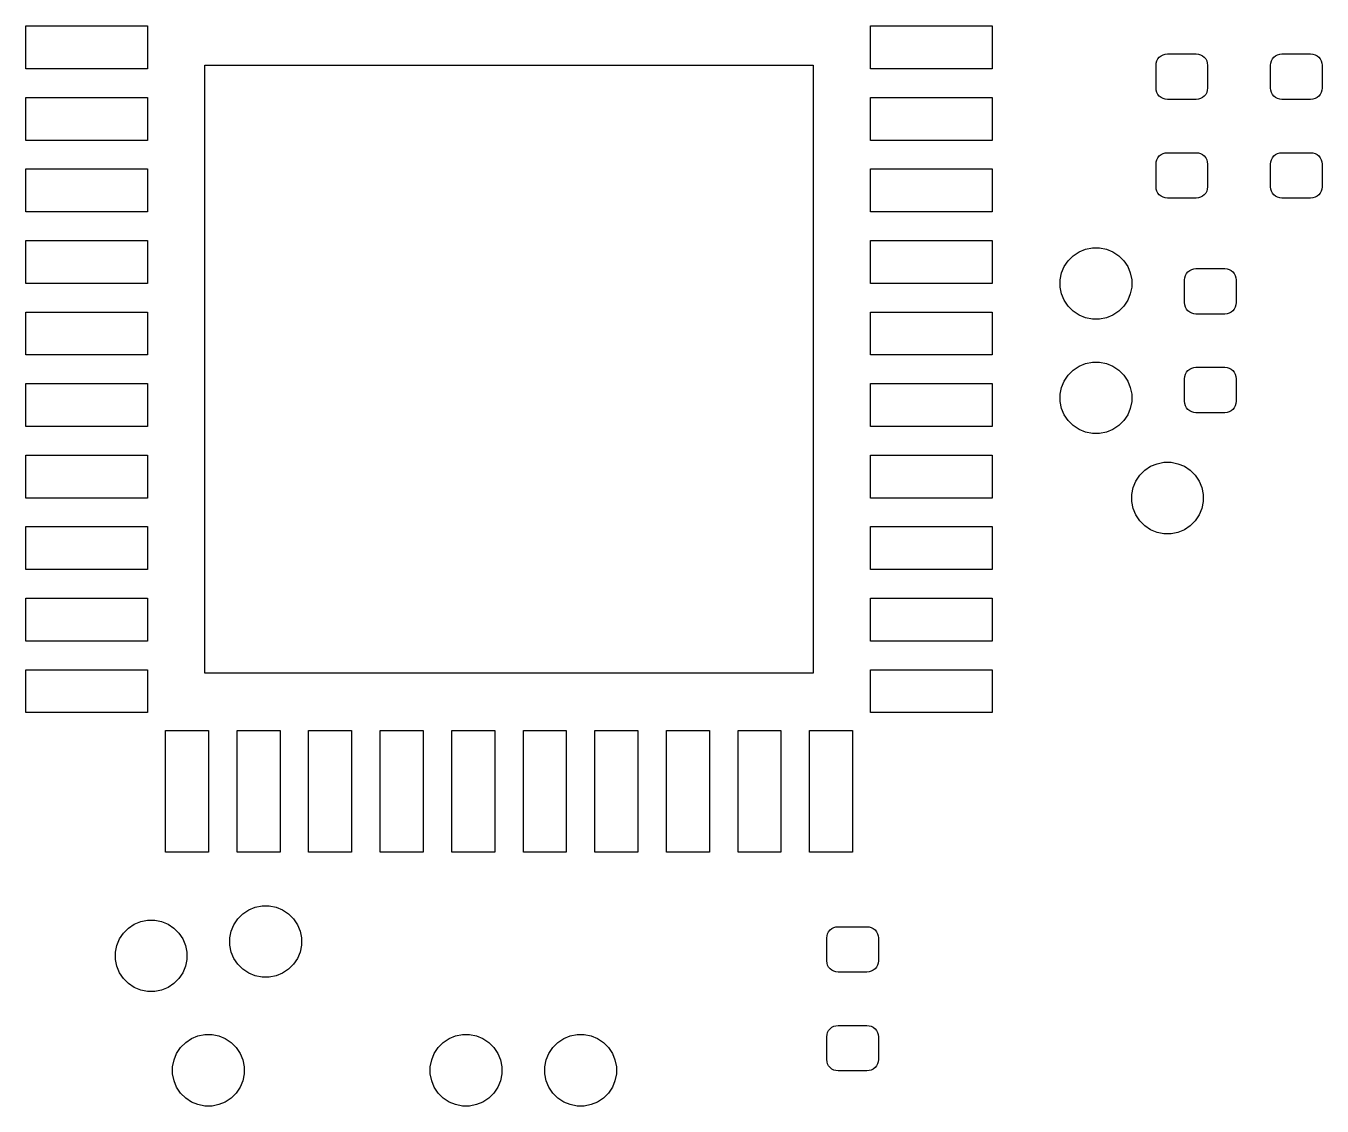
# Model space of a CAD drawing. Extents: x 168.7 to 194.2, y -134.1 to -106.2.
# Drawn here: x 185.12 to 194.18, y -118.65 to -111.1 of the extents above; entities that cross this region are included whole.
import ezdxf

# ---------------------------------------------------------------- set-up
doc = ezdxf.new("R2010")
doc.units = 0
doc.layers.add('BLACK', color=7, linetype='CONTINUOUS')

msp = doc.modelspace()

# ---------------------------------------------------------------- linework, layer by layer
at = {"layer": 'BLACK', "linetype": 'CONTINUOUS'}
for p, q in [((185.125, -111.4), (185.125, -111.1)), ((185.125, -111.1), (185.975, -111.1)), ((185.975, -111.1), (185.975, -111.4)), ((191.025, -111.4), (191.025, -111.1)), ((191.025, -111.1), (191.875, -111.1)), ((191.875, -111.1), (191.875, -111.4)), ((186.375, -115.625), (186.375, -111.375)), ((186.375, -111.375), (190.625, -111.375)), ((190.625, -111.375), (190.625, -115.625)), ((193.02, -111.375), (193.022, -111.36)), ((193.02, -111.534), (193.02, -111.375)), ((193.022, -111.36), (193.026, -111.345)), ((193.026, -111.345), (193.033, -111.331)), ((193.033, -111.331), (193.043, -111.319)), ((193.043, -111.319), (193.055, -111.309)), ((193.055, -111.309), (193.069, -111.302)), ((193.069, -111.302), (193.084, -111.298)), ((193.084, -111.298), (193.099, -111.296)), ((193.099, -111.296), (193.3, -111.296)), ((193.3, -111.296), (193.316, -111.298)), ((193.316, -111.298), (193.331, -111.302)), ((193.331, -111.302), (193.345, -111.309)), ((193.345, -111.309), (193.357, -111.319)), ((193.357, -111.319), (193.367, -111.331)), ((193.367, -111.331), (193.374, -111.345)), ((193.374, -111.345), (193.378, -111.36)), ((193.378, -111.36), (193.38, -111.375)), ((193.38, -111.375), (193.38, -111.534)), ((193.82, -111.375), (193.822, -111.36)), ((193.82, -111.534), (193.82, -111.375)), ((193.822, -111.36), (193.826, -111.345)), ((193.826, -111.345), (193.833, -111.331)), ((193.833, -111.331), (193.843, -111.319)), ((193.843, -111.319), (193.855, -111.309)), ((193.855, -111.309), (193.869, -111.302)), ((193.869, -111.302), (193.884, -111.298)), ((193.884, -111.298), (193.899, -111.296)), ((193.899, -111.296), (194.1, -111.296)), ((194.1, -111.296), (194.116, -111.298)), ((194.116, -111.298), (194.131, -111.302)), ((194.131, -111.302), (194.145, -111.309)), ((194.145, -111.309), (194.157, -111.319)), ((194.157, -111.319), (194.167, -111.331)), ((194.167, -111.331), (194.174, -111.345)), ((194.174, -111.345), (194.178, -111.36)), ((194.178, -111.36), (194.18, -111.375)), ((194.18, -111.375), (194.18, -111.534)), ((185.975, -111.4), (185.125, -111.4)), ((191.875, -111.4), (191.025, -111.4)), ((193.022, -111.55), (193.02, -111.534)), ((193.026, -111.565), (193.022, -111.55)), ((193.378, -111.55), (193.374, -111.565)), ((193.38, -111.534), (193.378, -111.55)), ((193.822, -111.55), (193.82, -111.534)), ((193.826, -111.565), (193.822, -111.55)), ((194.178, -111.55), (194.174, -111.565)), ((194.18, -111.534), (194.178, -111.55)), ((185.125, -111.9), (185.125, -111.6)), ((185.125, -111.6), (185.975, -111.6)), ((185.975, -111.6), (185.975, -111.9)), ((191.025, -111.9), (191.025, -111.6)), ((191.025, -111.6), (191.875, -111.6)), ((191.875, -111.6), (191.875, -111.9)), ((193.033, -111.579), (193.026, -111.565)), ((193.043, -111.591), (193.033, -111.579)), ((193.055, -111.601), (193.043, -111.591)), ((193.069, -111.608), (193.055, -111.601)), ((193.084, -111.612), (193.069, -111.608)), ((193.099, -111.614), (193.084, -111.612)), ((193.3, -111.614), (193.099, -111.614)), ((193.316, -111.612), (193.3, -111.614)), ((193.331, -111.608), (193.316, -111.612)), ((193.345, -111.601), (193.331, -111.608)), ((193.357, -111.591), (193.345, -111.601)), ((193.367, -111.579), (193.357, -111.591)), ((193.374, -111.565), (193.367, -111.579)), ((193.833, -111.579), (193.826, -111.565)), ((193.843, -111.591), (193.833, -111.579)), ((193.855, -111.601), (193.843, -111.591)), ((193.869, -111.608), (193.855, -111.601)), ((193.884, -111.612), (193.869, -111.608)), ((193.899, -111.614), (193.884, -111.612)), ((194.1, -111.614), (193.899, -111.614)), ((194.116, -111.612), (194.1, -111.614)), ((194.131, -111.608), (194.116, -111.612)), ((194.145, -111.601), (194.131, -111.608)), ((194.157, -111.591), (194.145, -111.601)), ((194.167, -111.579), (194.157, -111.591)), ((194.174, -111.565), (194.167, -111.579)), ((185.975, -111.9), (185.125, -111.9)), ((191.875, -111.9), (191.025, -111.9)), ((193.033, -112.021), (193.043, -112.009)), ((193.043, -112.009), (193.055, -111.999)), ((193.055, -111.999), (193.069, -111.992)), ((193.069, -111.992), (193.084, -111.988)), ((193.084, -111.988), (193.099, -111.986)), ((193.099, -111.986), (193.3, -111.986)), ((193.3, -111.986), (193.316, -111.988)), ((193.316, -111.988), (193.331, -111.992)), ((193.331, -111.992), (193.345, -111.999)), ((193.345, -111.999), (193.357, -112.009)), ((193.357, -112.009), (193.367, -112.021)), ((193.833, -112.021), (193.843, -112.009)), ((193.843, -112.009), (193.855, -111.999)), ((193.855, -111.999), (193.869, -111.992)), ((193.869, -111.992), (193.884, -111.988)), ((193.884, -111.988), (193.899, -111.986)), ((193.899, -111.986), (194.1, -111.986)), ((194.1, -111.986), (194.116, -111.988)), ((194.116, -111.988), (194.131, -111.992)), ((194.131, -111.992), (194.145, -111.999)), ((194.145, -111.999), (194.157, -112.009)), ((194.157, -112.009), (194.167, -112.021)), ((185.125, -112.4), (185.125, -112.1)), ((185.125, -112.1), (185.975, -112.1)), ((185.975, -112.1), (185.975, -112.4)), ((191.025, -112.4), (191.025, -112.1)), ((191.025, -112.1), (191.875, -112.1)), ((191.875, -112.1), (191.875, -112.4)), ((193.02, -112.066), (193.022, -112.05)), ((193.02, -112.224), (193.02, -112.066)), ((193.022, -112.05), (193.026, -112.035)), ((193.026, -112.035), (193.033, -112.021)), ((193.367, -112.021), (193.374, -112.035)), ((193.374, -112.035), (193.378, -112.05)), ((193.378, -112.05), (193.38, -112.066)), ((193.38, -112.066), (193.38, -112.224)), ((193.82, -112.066), (193.822, -112.05)), ((193.82, -112.224), (193.82, -112.066)), ((193.822, -112.05), (193.826, -112.035)), ((193.826, -112.035), (193.833, -112.021)), ((194.167, -112.021), (194.174, -112.035)), ((194.174, -112.035), (194.178, -112.05)), ((194.178, -112.05), (194.18, -112.066)), ((194.18, -112.066), (194.18, -112.224)), ((193.022, -112.24), (193.02, -112.224)), ((193.026, -112.255), (193.022, -112.24)), ((193.033, -112.269), (193.026, -112.255)), ((193.043, -112.281), (193.033, -112.269)), ((193.055, -112.291), (193.043, -112.281)), ((193.357, -112.281), (193.345, -112.291)), ((193.367, -112.269), (193.357, -112.281)), ((193.374, -112.255), (193.367, -112.269)), ((193.378, -112.24), (193.374, -112.255)), ((193.38, -112.224), (193.378, -112.24)), ((193.822, -112.24), (193.82, -112.224)), ((193.826, -112.255), (193.822, -112.24)), ((193.833, -112.269), (193.826, -112.255)), ((193.843, -112.281), (193.833, -112.269)), ((193.855, -112.291), (193.843, -112.281)), ((194.157, -112.281), (194.145, -112.291)), ((194.167, -112.269), (194.157, -112.281)), ((194.174, -112.255), (194.167, -112.269)), ((194.178, -112.24), (194.174, -112.255)), ((194.18, -112.224), (194.178, -112.24)), ((193.069, -112.298), (193.055, -112.291)), ((193.084, -112.302), (193.069, -112.298)), ((193.099, -112.304), (193.084, -112.302)), ((193.3, -112.304), (193.099, -112.304)), ((193.316, -112.302), (193.3, -112.304)), ((193.331, -112.298), (193.316, -112.302)), ((193.345, -112.291), (193.331, -112.298)), ((193.869, -112.298), (193.855, -112.291)), ((193.884, -112.302), (193.869, -112.298)), ((193.899, -112.304), (193.884, -112.302)), ((194.1, -112.304), (193.899, -112.304)), ((194.116, -112.302), (194.1, -112.304)), ((194.131, -112.298), (194.116, -112.302)), ((194.145, -112.291), (194.131, -112.298)), ((185.975, -112.4), (185.125, -112.4)), ((191.875, -112.4), (191.025, -112.4)), ((185.125, -112.9), (185.125, -112.6)), ((185.125, -112.6), (185.975, -112.6)), ((185.975, -112.6), (185.975, -112.9)), ((191.025, -112.9), (191.025, -112.6)), ((191.025, -112.6), (191.875, -112.6)), ((191.875, -112.6), (191.875, -112.9)), ((192.406, -112.741), (192.441, -112.706)), ((192.441, -112.706), (192.482, -112.678)), ((192.482, -112.678), (192.527, -112.66)), ((192.527, -112.66), (192.575, -112.65)), ((192.575, -112.65), (192.625, -112.65)), ((192.625, -112.65), (192.673, -112.66)), ((192.673, -112.66), (192.718, -112.678)), ((192.718, -112.678), (192.759, -112.706)), ((192.759, -112.706), (192.794, -112.741)), ((192.36, -112.827), (192.378, -112.782)), ((192.378, -112.782), (192.406, -112.741)), ((192.794, -112.741), (192.822, -112.782)), ((192.822, -112.782), (192.84, -112.827)), ((193.233, -112.831), (193.243, -112.819)), ((193.243, -112.819), (193.255, -112.809)), ((193.255, -112.809), (193.269, -112.802)), ((193.269, -112.802), (193.284, -112.798)), ((193.284, -112.798), (193.299, -112.796)), ((193.299, -112.796), (193.5, -112.796)), ((193.5, -112.796), (193.516, -112.798)), ((193.516, -112.798), (193.531, -112.802)), ((193.531, -112.802), (193.545, -112.809)), ((193.545, -112.809), (193.557, -112.819)), ((193.557, -112.819), (193.567, -112.831)), ((185.975, -112.9), (185.125, -112.9)), ((191.875, -112.9), (191.025, -112.9)), ((192.35, -112.875), (192.36, -112.827)), ((192.35, -112.925), (192.35, -112.875)), ((192.84, -112.827), (192.85, -112.875)), ((192.85, -112.875), (192.85, -112.925)), ((193.22, -112.875), (193.222, -112.86)), ((193.22, -113.034), (193.22, -112.875)), ((193.222, -112.86), (193.226, -112.845)), ((193.226, -112.845), (193.233, -112.831)), ((193.567, -112.831), (193.574, -112.845)), ((193.574, -112.845), (193.578, -112.86)), ((193.578, -112.86), (193.58, -112.875)), ((193.58, -112.875), (193.58, -113.034)), ((192.36, -112.973), (192.35, -112.925)), ((192.378, -113.018), (192.36, -112.973)), ((192.84, -112.973), (192.822, -113.018)), ((192.85, -112.925), (192.84, -112.973)), ((192.406, -113.059), (192.378, -113.018)), ((192.441, -113.094), (192.406, -113.059)), ((192.482, -113.122), (192.441, -113.094)), ((192.759, -113.094), (192.718, -113.122)), ((192.794, -113.059), (192.759, -113.094)), ((192.822, -113.018), (192.794, -113.059)), ((193.222, -113.05), (193.22, -113.034)), ((193.226, -113.065), (193.222, -113.05)), ((193.233, -113.079), (193.226, -113.065)), ((193.243, -113.091), (193.233, -113.079)), ((193.255, -113.101), (193.243, -113.091)), ((193.557, -113.091), (193.545, -113.101)), ((193.567, -113.079), (193.557, -113.091)), ((193.574, -113.065), (193.567, -113.079)), ((193.578, -113.05), (193.574, -113.065)), ((193.58, -113.034), (193.578, -113.05)), ((185.125, -113.4), (185.125, -113.1)), ((185.125, -113.1), (185.975, -113.1)), ((185.975, -113.1), (185.975, -113.4)), ((191.025, -113.4), (191.025, -113.1)), ((191.025, -113.1), (191.875, -113.1)), ((191.875, -113.1), (191.875, -113.4)), ((192.527, -113.14), (192.482, -113.122)), ((192.575, -113.15), (192.527, -113.14)), ((192.625, -113.15), (192.575, -113.15)), ((192.673, -113.14), (192.625, -113.15)), ((192.718, -113.122), (192.673, -113.14)), ((193.269, -113.108), (193.255, -113.101)), ((193.284, -113.112), (193.269, -113.108)), ((193.299, -113.114), (193.284, -113.112)), ((193.5, -113.114), (193.299, -113.114)), ((193.516, -113.112), (193.5, -113.114)), ((193.531, -113.108), (193.516, -113.112)), ((193.545, -113.101), (193.531, -113.108)), ((185.975, -113.4), (185.125, -113.4)), ((191.875, -113.4), (191.025, -113.4)), ((192.527, -113.46), (192.575, -113.45)), ((192.575, -113.45), (192.625, -113.45)), ((192.625, -113.45), (192.673, -113.46)), ((192.378, -113.582), (192.406, -113.541)), ((192.406, -113.541), (192.441, -113.506)), ((192.441, -113.506), (192.482, -113.478)), ((192.482, -113.478), (192.527, -113.46)), ((192.673, -113.46), (192.718, -113.478)), ((192.718, -113.478), (192.759, -113.506)), ((192.759, -113.506), (192.794, -113.541)), ((192.794, -113.541), (192.822, -113.582)), ((193.222, -113.55), (193.226, -113.535)), ((193.226, -113.535), (193.233, -113.521)), ((193.233, -113.521), (193.243, -113.509)), ((193.243, -113.509), (193.255, -113.499)), ((193.255, -113.499), (193.269, -113.492)), ((193.269, -113.492), (193.284, -113.488)), ((193.284, -113.488), (193.299, -113.486)), ((193.299, -113.486), (193.5, -113.486)), ((193.5, -113.486), (193.516, -113.488)), ((193.516, -113.488), (193.531, -113.492)), ((193.531, -113.492), (193.545, -113.499)), ((193.545, -113.499), (193.557, -113.509)), ((193.557, -113.509), (193.567, -113.521)), ((193.567, -113.521), (193.574, -113.535)), ((193.574, -113.535), (193.578, -113.55)), ((185.125, -113.9), (185.125, -113.6)), ((185.125, -113.6), (185.975, -113.6)), ((185.975, -113.6), (185.975, -113.9)), ((191.025, -113.9), (191.025, -113.6)), ((191.025, -113.6), (191.875, -113.6)), ((191.875, -113.6), (191.875, -113.9)), ((192.35, -113.675), (192.36, -113.627)), ((192.36, -113.627), (192.378, -113.582)), ((192.822, -113.582), (192.84, -113.627)), ((192.84, -113.627), (192.85, -113.675)), ((193.22, -113.566), (193.222, -113.55)), ((193.22, -113.724), (193.22, -113.566)), ((193.578, -113.55), (193.58, -113.566)), ((193.58, -113.566), (193.58, -113.724)), ((192.35, -113.725), (192.35, -113.675)), ((192.36, -113.773), (192.35, -113.725)), ((192.85, -113.725), (192.84, -113.773)), ((192.85, -113.675), (192.85, -113.725)), ((193.222, -113.74), (193.22, -113.724)), ((193.58, -113.724), (193.578, -113.74)), ((192.378, -113.818), (192.36, -113.773)), ((192.406, -113.859), (192.378, -113.818)), ((192.822, -113.818), (192.794, -113.859)), ((192.84, -113.773), (192.822, -113.818)), ((193.226, -113.755), (193.222, -113.74)), ((193.233, -113.769), (193.226, -113.755)), ((193.243, -113.781), (193.233, -113.769)), ((193.255, -113.791), (193.243, -113.781)), ((193.269, -113.798), (193.255, -113.791)), ((193.284, -113.802), (193.269, -113.798)), ((193.299, -113.804), (193.284, -113.802)), ((193.5, -113.804), (193.299, -113.804)), ((193.516, -113.802), (193.5, -113.804)), ((193.531, -113.798), (193.516, -113.802)), ((193.545, -113.791), (193.531, -113.798)), ((193.557, -113.781), (193.545, -113.791)), ((193.567, -113.769), (193.557, -113.781)), ((193.574, -113.755), (193.567, -113.769)), ((193.578, -113.74), (193.574, -113.755)), ((185.975, -113.9), (185.125, -113.9)), ((191.875, -113.9), (191.025, -113.9)), ((192.441, -113.894), (192.406, -113.859)), ((192.482, -113.922), (192.441, -113.894)), ((192.759, -113.894), (192.718, -113.922)), ((192.794, -113.859), (192.759, -113.894)), ((192.527, -113.94), (192.482, -113.922)), ((192.575, -113.95), (192.527, -113.94)), ((192.625, -113.95), (192.575, -113.95)), ((192.673, -113.94), (192.625, -113.95)), ((192.718, -113.922), (192.673, -113.94)), ((185.125, -114.4), (185.125, -114.1)), ((185.125, -114.1), (185.975, -114.1)), ((185.975, -114.1), (185.975, -114.4)), ((191.025, -114.4), (191.025, -114.1)), ((191.025, -114.1), (191.875, -114.1)), ((191.875, -114.1), (191.875, -114.4)), ((192.941, -114.206), (192.982, -114.178)), ((192.982, -114.178), (193.027, -114.16)), ((193.027, -114.16), (193.075, -114.15)), ((193.075, -114.15), (193.125, -114.15)), ((193.125, -114.15), (193.173, -114.16)), ((193.173, -114.16), (193.218, -114.178)), ((193.218, -114.178), (193.259, -114.206)), ((192.878, -114.282), (192.906, -114.241)), ((192.906, -114.241), (192.941, -114.206)), ((193.259, -114.206), (193.294, -114.241)), ((193.294, -114.241), (193.322, -114.282)), ((192.85, -114.375), (192.86, -114.327)), ((192.86, -114.327), (192.878, -114.282)), ((193.322, -114.282), (193.34, -114.327)), ((193.34, -114.327), (193.35, -114.375)), ((185.975, -114.4), (185.125, -114.4)), ((191.875, -114.4), (191.025, -114.4)), ((192.85, -114.425), (192.85, -114.375)), ((192.86, -114.473), (192.85, -114.425)), ((193.35, -114.425), (193.34, -114.473)), ((193.35, -114.375), (193.35, -114.425)), ((192.878, -114.518), (192.86, -114.473)), ((192.906, -114.559), (192.878, -114.518)), ((193.322, -114.518), (193.294, -114.559)), ((193.34, -114.473), (193.322, -114.518)), ((185.125, -114.9), (185.125, -114.6)), ((185.125, -114.6), (185.975, -114.6)), ((185.975, -114.6), (185.975, -114.9)), ((191.025, -114.9), (191.025, -114.6)), ((191.025, -114.6), (191.875, -114.6)), ((191.875, -114.6), (191.875, -114.9)), ((192.941, -114.594), (192.906, -114.559)), ((192.982, -114.622), (192.941, -114.594)), ((193.027, -114.64), (192.982, -114.622)), ((193.218, -114.622), (193.173, -114.64)), ((193.259, -114.594), (193.218, -114.622)), ((193.294, -114.559), (193.259, -114.594)), ((193.075, -114.65), (193.027, -114.64)), ((193.125, -114.65), (193.075, -114.65)), ((193.173, -114.64), (193.125, -114.65)), ((185.975, -114.9), (185.125, -114.9)), ((191.875, -114.9), (191.025, -114.9)), ((185.125, -115.4), (185.125, -115.1)), ((185.125, -115.1), (185.975, -115.1)), ((185.975, -115.1), (185.975, -115.4)), ((191.025, -115.4), (191.025, -115.1)), ((191.025, -115.1), (191.875, -115.1)), ((191.875, -115.1), (191.875, -115.4)), ((185.975, -115.4), (185.125, -115.4)), ((191.875, -115.4), (191.025, -115.4)), ((185.125, -115.9), (185.125, -115.6)), ((185.125, -115.6), (185.975, -115.6)), ((185.975, -115.6), (185.975, -115.9)), ((190.625, -115.625), (186.375, -115.625)), ((191.025, -115.9), (191.025, -115.6)), ((191.025, -115.6), (191.875, -115.6)), ((191.875, -115.6), (191.875, -115.9)), ((185.975, -115.9), (185.125, -115.9)), ((191.875, -115.9), (191.025, -115.9)), ((186.1, -116.875), (186.1, -116.025)), ((186.1, -116.025), (186.4, -116.025)), ((186.4, -116.025), (186.4, -116.875)), ((186.6, -116.875), (186.6, -116.025)), ((186.6, -116.025), (186.9, -116.025)), ((186.9, -116.025), (186.9, -116.875)), ((187.1, -116.875), (187.1, -116.025)), ((187.1, -116.025), (187.4, -116.025)), ((187.4, -116.025), (187.4, -116.875)), ((187.6, -116.875), (187.6, -116.025)), ((187.6, -116.025), (187.9, -116.025)), ((187.9, -116.025), (187.9, -116.875)), ((188.1, -116.875), (188.1, -116.025)), ((188.1, -116.025), (188.4, -116.025)), ((188.4, -116.025), (188.4, -116.875)), ((188.6, -116.875), (188.6, -116.025)), ((188.6, -116.025), (188.9, -116.025)), ((188.9, -116.025), (188.9, -116.875)), ((189.1, -116.875), (189.1, -116.025)), ((189.1, -116.025), (189.4, -116.025)), ((189.4, -116.025), (189.4, -116.875)), ((189.6, -116.875), (189.6, -116.025)), ((189.6, -116.025), (189.9, -116.025)), ((189.9, -116.025), (189.9, -116.875)), ((190.1, -116.875), (190.1, -116.025)), ((190.1, -116.025), (190.4, -116.025)), ((190.4, -116.025), (190.4, -116.875)), ((190.6, -116.875), (190.6, -116.025)), ((190.6, -116.025), (190.9, -116.025)), ((190.9, -116.025), (190.9, -116.875)), ((186.4, -116.875), (186.1, -116.875)), ((186.9, -116.875), (186.6, -116.875)), ((187.4, -116.875), (187.1, -116.875)), ((187.9, -116.875), (187.6, -116.875)), ((188.4, -116.875), (188.1, -116.875)), ((188.9, -116.875), (188.6, -116.875)), ((189.4, -116.875), (189.1, -116.875)), ((189.9, -116.875), (189.6, -116.875)), ((190.4, -116.875), (190.1, -116.875)), ((190.9, -116.875), (190.6, -116.875)), ((186.682, -117.278), (186.727, -117.26)), ((186.727, -117.26), (186.775, -117.25)), ((186.775, -117.25), (186.825, -117.25)), ((186.825, -117.25), (186.873, -117.26)), ((186.873, -117.26), (186.918, -117.278)), ((185.927, -117.36), (185.975, -117.35)), ((185.975, -117.35), (186.025, -117.35)), ((186.025, -117.35), (186.073, -117.36)), ((186.578, -117.382), (186.606, -117.341)), ((186.606, -117.341), (186.641, -117.306)), ((186.641, -117.306), (186.682, -117.278)), ((186.918, -117.278), (186.959, -117.306)), ((186.959, -117.306), (186.994, -117.341)), ((186.994, -117.341), (187.022, -117.382)), ((185.778, -117.482), (185.806, -117.441)), ((185.806, -117.441), (185.841, -117.406)), ((185.841, -117.406), (185.882, -117.378)), ((185.882, -117.378), (185.927, -117.36)), ((186.073, -117.36), (186.118, -117.378)), ((186.118, -117.378), (186.159, -117.406)), ((186.159, -117.406), (186.194, -117.441)), ((186.194, -117.441), (186.222, -117.482)), ((186.55, -117.475), (186.56, -117.427)), ((186.56, -117.427), (186.578, -117.382)), ((187.022, -117.382), (187.04, -117.427)), ((187.04, -117.427), (187.05, -117.475)), ((190.726, -117.445), (190.733, -117.431)), ((190.733, -117.431), (190.743, -117.419)), ((190.743, -117.419), (190.755, -117.409)), ((190.755, -117.409), (190.769, -117.402)), ((190.769, -117.402), (190.784, -117.398)), ((190.784, -117.398), (190.799, -117.396)), ((190.799, -117.396), (191, -117.396)), ((191, -117.396), (191.016, -117.398)), ((191.016, -117.398), (191.031, -117.402)), ((191.031, -117.402), (191.045, -117.409)), ((191.045, -117.409), (191.057, -117.419)), ((191.057, -117.419), (191.067, -117.431)), ((191.067, -117.431), (191.074, -117.445)), ((185.75, -117.575), (185.76, -117.527)), ((185.76, -117.527), (185.778, -117.482)), ((186.222, -117.482), (186.24, -117.527)), ((186.24, -117.527), (186.25, -117.575)), ((186.55, -117.525), (186.55, -117.475)), ((186.56, -117.573), (186.55, -117.525)), ((187.05, -117.525), (187.04, -117.573)), ((187.05, -117.475), (187.05, -117.525)), ((190.72, -117.475), (190.722, -117.46)), ((190.72, -117.634), (190.72, -117.475)), ((190.722, -117.46), (190.726, -117.445)), ((191.074, -117.445), (191.078, -117.46)), ((191.078, -117.46), (191.08, -117.475)), ((191.08, -117.475), (191.08, -117.634)), ((185.75, -117.625), (185.75, -117.575)), ((186.25, -117.575), (186.25, -117.625)), ((186.578, -117.618), (186.56, -117.573)), ((186.606, -117.659), (186.578, -117.618)), ((187.022, -117.618), (186.994, -117.659)), ((187.04, -117.573), (187.022, -117.618)), ((185.76, -117.673), (185.75, -117.625)), ((185.778, -117.718), (185.76, -117.673)), ((186.24, -117.673), (186.222, -117.718)), ((186.25, -117.625), (186.24, -117.673)), ((186.641, -117.694), (186.606, -117.659)), ((186.682, -117.722), (186.641, -117.694)), ((186.959, -117.694), (186.918, -117.722)), ((186.994, -117.659), (186.959, -117.694)), ((190.722, -117.65), (190.72, -117.634)), ((190.726, -117.665), (190.722, -117.65)), ((190.733, -117.679), (190.726, -117.665)), ((190.743, -117.691), (190.733, -117.679)), ((190.755, -117.701), (190.743, -117.691)), ((190.769, -117.708), (190.755, -117.701)), ((190.784, -117.712), (190.769, -117.708)), ((190.799, -117.714), (190.784, -117.712)), ((191, -117.714), (190.799, -117.714)), ((191.016, -117.712), (191, -117.714)), ((191.031, -117.708), (191.016, -117.712)), ((191.045, -117.701), (191.031, -117.708)), ((191.057, -117.691), (191.045, -117.701)), ((191.067, -117.679), (191.057, -117.691)), ((191.074, -117.665), (191.067, -117.679)), ((191.078, -117.65), (191.074, -117.665)), ((191.08, -117.634), (191.078, -117.65)), ((185.806, -117.759), (185.778, -117.718)), ((185.841, -117.794), (185.806, -117.759)), ((185.882, -117.822), (185.841, -117.794)), ((186.159, -117.794), (186.118, -117.822)), ((186.194, -117.759), (186.159, -117.794)), ((186.222, -117.718), (186.194, -117.759)), ((186.727, -117.74), (186.682, -117.722)), ((186.775, -117.75), (186.727, -117.74)), ((186.825, -117.75), (186.775, -117.75)), ((186.873, -117.74), (186.825, -117.75)), ((186.918, -117.722), (186.873, -117.74)), ((185.927, -117.84), (185.882, -117.822)), ((185.975, -117.85), (185.927, -117.84)), ((186.025, -117.85), (185.975, -117.85)), ((186.073, -117.84), (186.025, -117.85)), ((186.118, -117.822), (186.073, -117.84)), ((186.282, -118.178), (186.327, -118.16)), ((186.327, -118.16), (186.375, -118.15)), ((186.375, -118.15), (186.425, -118.15)), ((186.425, -118.15), (186.473, -118.16)), ((186.473, -118.16), (186.518, -118.178)), ((188.082, -118.178), (188.127, -118.16)), ((188.127, -118.16), (188.175, -118.15)), ((188.175, -118.15), (188.225, -118.15)), ((188.225, -118.15), (188.273, -118.16)), ((188.273, -118.16), (188.318, -118.178)), ((188.882, -118.178), (188.927, -118.16)), ((188.927, -118.16), (188.975, -118.15)), ((188.975, -118.15), (189.025, -118.15)), ((189.025, -118.15), (189.073, -118.16)), ((189.073, -118.16), (189.118, -118.178)), ((190.72, -118.165), (190.722, -118.15)), ((190.72, -118.325), (190.72, -118.165)), ((190.722, -118.15), (190.726, -118.135)), ((190.726, -118.135), (190.733, -118.121)), ((190.733, -118.121), (190.743, -118.109)), ((190.743, -118.109), (190.755, -118.099)), ((190.755, -118.099), (190.769, -118.092)), ((190.769, -118.092), (190.784, -118.088)), ((190.784, -118.088), (190.799, -118.086)), ((190.799, -118.086), (191, -118.086)), ((191, -118.086), (191.016, -118.088)), ((191.016, -118.088), (191.031, -118.092)), ((191.031, -118.092), (191.045, -118.099)), ((191.045, -118.099), (191.057, -118.109)), ((191.057, -118.109), (191.067, -118.121)), ((191.067, -118.121), (191.074, -118.135)), ((191.074, -118.135), (191.078, -118.15)), ((191.078, -118.15), (191.08, -118.165)), ((191.08, -118.165), (191.08, -118.325)), ((186.178, -118.282), (186.206, -118.241)), ((186.206, -118.241), (186.241, -118.206)), ((186.241, -118.206), (186.282, -118.178)), ((186.518, -118.178), (186.559, -118.206)), ((186.559, -118.206), (186.594, -118.241)), ((186.594, -118.241), (186.622, -118.282)), ((187.978, -118.282), (188.006, -118.241)), ((188.006, -118.241), (188.041, -118.206)), ((188.041, -118.206), (188.082, -118.178)), ((188.318, -118.178), (188.359, -118.206)), ((188.359, -118.206), (188.394, -118.241)), ((188.394, -118.241), (188.422, -118.282)), ((188.778, -118.282), (188.806, -118.241)), ((188.806, -118.241), (188.841, -118.206)), ((188.841, -118.206), (188.882, -118.178)), ((189.118, -118.178), (189.159, -118.206)), ((189.159, -118.206), (189.194, -118.241)), ((189.194, -118.241), (189.222, -118.282)), ((186.15, -118.375), (186.16, -118.327)), ((186.16, -118.327), (186.178, -118.282)), ((186.622, -118.282), (186.64, -118.327)), ((186.64, -118.327), (186.65, -118.375)), ((187.95, -118.375), (187.96, -118.327)), ((187.96, -118.327), (187.978, -118.282)), ((188.422, -118.282), (188.44, -118.327)), ((188.44, -118.327), (188.45, -118.375)), ((188.75, -118.375), (188.76, -118.327)), ((188.76, -118.327), (188.778, -118.282)), ((189.222, -118.282), (189.24, -118.327)), ((189.24, -118.327), (189.25, -118.375)), ((190.722, -118.34), (190.72, -118.325)), ((190.726, -118.355), (190.722, -118.34)), ((191.078, -118.34), (191.074, -118.355)), ((191.08, -118.325), (191.078, -118.34)), ((186.15, -118.425), (186.15, -118.375)), ((186.16, -118.473), (186.15, -118.425)), ((186.65, -118.425), (186.64, -118.473)), ((186.65, -118.375), (186.65, -118.425)), ((187.95, -118.425), (187.95, -118.375)), ((187.96, -118.473), (187.95, -118.425)), ((188.45, -118.425), (188.44, -118.473)), ((188.45, -118.375), (188.45, -118.425)), ((188.75, -118.425), (188.75, -118.375)), ((188.76, -118.473), (188.75, -118.425)), ((189.25, -118.425), (189.24, -118.473)), ((189.25, -118.375), (189.25, -118.425)), ((190.733, -118.369), (190.726, -118.355)), ((190.743, -118.381), (190.733, -118.369)), ((190.755, -118.391), (190.743, -118.381)), ((190.769, -118.398), (190.755, -118.391)), ((190.784, -118.402), (190.769, -118.398)), ((190.799, -118.404), (190.784, -118.402)), ((191, -118.404), (190.799, -118.404)), ((191.016, -118.402), (191, -118.404)), ((191.031, -118.398), (191.016, -118.402)), ((191.045, -118.391), (191.031, -118.398)), ((191.057, -118.381), (191.045, -118.391)), ((191.067, -118.369), (191.057, -118.381)), ((191.074, -118.355), (191.067, -118.369)), ((186.178, -118.518), (186.16, -118.473)), ((186.206, -118.559), (186.178, -118.518)), ((186.622, -118.518), (186.594, -118.559)), ((186.64, -118.473), (186.622, -118.518)), ((187.978, -118.518), (187.96, -118.473)), ((188.006, -118.559), (187.978, -118.518)), ((188.422, -118.518), (188.394, -118.559)), ((188.44, -118.473), (188.422, -118.518)), ((188.778, -118.518), (188.76, -118.473)), ((188.806, -118.559), (188.778, -118.518)), ((189.222, -118.518), (189.194, -118.559)), ((189.24, -118.473), (189.222, -118.518)), ((186.241, -118.594), (186.206, -118.559)), ((186.282, -118.622), (186.241, -118.594)), ((186.559, -118.594), (186.518, -118.622)), ((186.594, -118.559), (186.559, -118.594)), ((188.041, -118.594), (188.006, -118.559)), ((188.082, -118.622), (188.041, -118.594)), ((188.359, -118.594), (188.318, -118.622)), ((188.394, -118.559), (188.359, -118.594)), ((188.841, -118.594), (188.806, -118.559)), ((188.882, -118.622), (188.841, -118.594)), ((189.159, -118.594), (189.118, -118.622)), ((189.194, -118.559), (189.159, -118.594)), ((186.327, -118.64), (186.282, -118.622)), ((186.375, -118.65), (186.327, -118.64)), ((186.425, -118.65), (186.375, -118.65)), ((186.473, -118.64), (186.425, -118.65)), ((186.518, -118.622), (186.473, -118.64)), ((188.127, -118.64), (188.082, -118.622)), ((188.175, -118.65), (188.127, -118.64)), ((188.225, -118.65), (188.175, -118.65)), ((188.273, -118.64), (188.225, -118.65)), ((188.318, -118.622), (188.273, -118.64)), ((188.927, -118.64), (188.882, -118.622)), ((188.975, -118.65), (188.927, -118.64)), ((189.025, -118.65), (188.975, -118.65)), ((189.073, -118.64), (189.025, -118.65)), ((189.118, -118.622), (189.073, -118.64))]:
    msp.add_line(p, q, dxfattribs=at)

doc.saveas('drawing.dxf')
